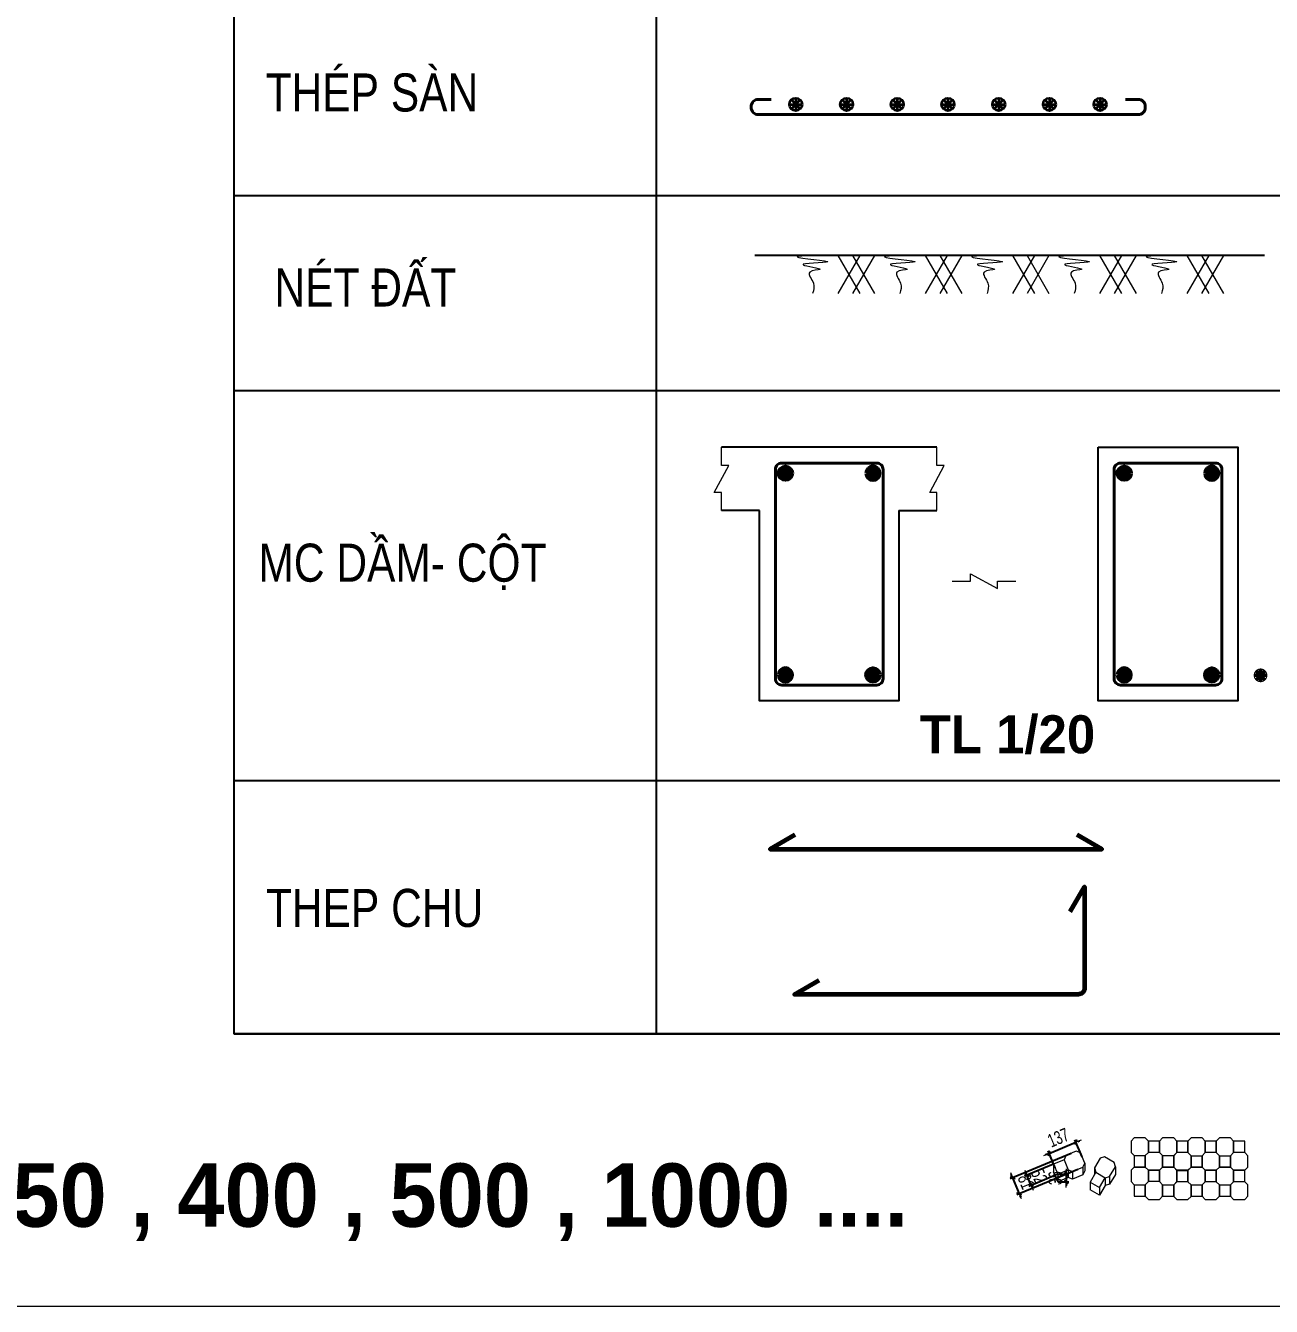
# Model space of a CAD drawing. Extents: x -192823 to 24985, y 78808 to 102574.
# Drawn here: x -178814 to -172979, y 84656 to 90654 of the extents above; entities that cross this region are included whole.
import ezdxf

# ---------------------------------------------------------------- set-up
doc = ezdxf.new("R2010")
doc.units = 0
doc.header["$LTSCALE"] = 5
doc.header["$MEASUREMENT"] = 0
doc.header["$PDMODE"] = 3
doc.header["$PDSIZE"] = -5
doc.layers.get('DEFPOINTS').update_dxf_attribs({"linetype": 'CONTINUOUS', "lineweight": 9})
doc.layers.add('CHI', color=1, linetype='CONTINUOUS')
for name, color, linetype, lineweight in [('EG Net dam2', 6, 'CONTINUOUS', 35), ('EG Net manh', 9, 'CONTINUOUS', 18), ('ISO', 153, 'CONTINUOUS', 15), ('KICHTHUOC', 167, 'CONTINUOUS', 15), ('LC Dim', 8, 'CONTINUOUS', 18), ('LC Khac', 4, 'CONTINUOUS', 9), ('LC Net dam2', 6, 'CONTINUOUS', 40), ('LC Net dam3', 1, 'CONTINUOUS', 60), ('LC Net manh', 239, 'CONTINUOUS', 5), ('LC Net thay', 7, 'CONTINUOUS', 25), ('LC Text2', 7, 'CONTINUOUS', 25), ('Thep', 6, 'CONTINUOUS', 50)]:
    doc.layers.add(name, color=color, linetype=linetype, lineweight=lineweight)
doc.styles.add('HOATBIF', font='hoatbif.shx', dxfattribs={"width": 0.7})
doc.styles.add('LC 1', font='')
doc.styles.add('T2', font='', dxfattribs={"width": 0.8})
doc.styles.get('LC 1').set_extended_font_data('.VnAvantH', bold=True)
doc.styles.get('T2').set_extended_font_data('.VnArialH')
doc.dimstyles.new('1-100(1-25)', dxfattribs={"dimscale": 25, "dimtxt": 2.5, "dimasz": 0.35, "dimexe": 0.5, "dimexo": 0, "dimgap": 0.8, "dimtad": 1, "dimdec": 0, "dimzin": 0, "dimdsep": 46, "dimtxsty": 'HOATBIF', "dimblk1": 'DOT', "dimblk2": 'DOT', "dimsah": 1, "dimcen": -1, "dimdle": 1, "dimclrd": 256, "dimclre": 256, "dimclrt": 4, "dimadec": 3, "dimazin": 2, "dimtfac": 0.333333, "dimtdec": 0, "dimtix": 1, "dimtmove": 2, "dimatfit": 3, "dimldrblk": 'DOT', "dimfxl": 1, "dimtvp": 0.833333, "dimtolj": 1, "dimtzin": 0, "dimarcsym": 0})

# ---------------------------------------------------------------- blocks, each defined once
blk = doc.blocks.new('theptron1')
at = {"layer": 'LC Net dam3'}
for p, q in [((-0.5, 0), (0.5, 0)), ((-0.35, 0.35), (0.35, -0.35)), ((0.35, 0.35), (-0.35, -0.35)), ((0, 0.5), (0, -0.5))]:
    blk.add_line(p, q, dxfattribs=at)
blk.add_circle((0, 0), 0.5, dxfattribs=at)
blk = doc.blocks.new('thep tron 2')
at = {"layer": 'EG Net dam2'}
for p, q in [((-0.5, 0.5), (0.5, 0.5)), ((0.35, 0.85), (-0.35, 0.15)), ((-0.35, 0.85), (0.35, 0.15)), ((0, 1), (0, 0))]:
    blk.add_line(p, q, dxfattribs=at)
blk.add_circle((0, 0.5), 0.5, dxfattribs=at)
blk = doc.blocks.new('mat dat')
at = {"layer": 'EG Net manh'}
for p, q in [((2, 0), (3.73, -3)), ((3.73, 0), (2, -3)), ((3.15, 0), (4.88, -3)), ((4.88, 0), (3.15, -3))]:
    blk.add_line(p, q, dxfattribs=at)
blk.add_spline([(0, 0), (-1.21, -0.12), (1.21, -0.52), (-0.75, -0.75), (0.58, -1.1), (-0.23, -1.33), (0.06, -2.19), (0, -3)], degree=3, dxfattribs=at)
blk = doc.blocks.new('*U38')
at = {"layer": 'Thep'}
for p, q in [((-0.5, 0), (0.5, 0)), ((-0.35, 0.35), (0.35, -0.35)), ((-0.35, -0.35), (0.35, 0.35)), ((0, -0.5), (0, 0.5))]:
    blk.add_line(p, q, dxfattribs=at)
at = {"layer": 'Thep', "const_width": 0.0833}
blk.add_lwpolyline([(0, -0.5, 1), (0, 0.5, 1), (0, -0.5, 1)], format="xyb", dxfattribs=at)
blk = doc.blocks.new('DOT')
at = {"layer": 'KICHTHUOC'}
blk.add_line((-3, 0), (3, 0), dxfattribs=at)
at = {"layer": 'KICHTHUOC', "color": 4}
blk.add_line((-1, -1), (1, 1), dxfattribs=at)
blk.add_lwpolyline([(0.5, 1), (-1, -0.5), (-0.5, -1), (1, 0.5)], close=True, dxfattribs=at)
blk = doc.blocks.new('*D49')
at = {"layer": 'DEFPOINTS', "color": 0, "ltscale": 2, "transparency": 16777216}
for p in [(-173979.7, 85274), (-173979.7, 85238.3), (-173940, 85238.3)]:
    blk.add_point(p, dxfattribs=at)
at = {"layer": 'ISO', "lineweight": -2, "ltscale": 2, "transparency": 16777216}
for p, q in [((-173979.7, 85274), (-173927.5, 85274)), ((-173979.7, 85238.3), (-173927.5, 85238.3)), ((-173940, 85282.7), (-173940, 85291.5)), ((-173940, 85274), (-173940, 85238.3)), ((-173940, 85229.6), (-173940, 85220.8))]:
    blk.add_line(p, q, dxfattribs=at)
at = {"layer": 'ISO', "lineweight": -2, "ltscale": 2, "transparency": 16777216, "xscale": 8.75, "yscale": 8.75, "zscale": 8.75}
for p, rotation in [((-173940, 85274), 270), ((-173940, 85238.3), 90)]:
    blk.add_blockref('DOT', p, dxfattribs=dict(at, rotation=rotation))
at = {"layer": 'ISO', "color": 4, "ltscale": 2, "transparency": 16777216, "insert": (-173991.2, 85256.1), "char_height": 62.5, "attachment_point": 5, "rotation": 90, "style": 'HOATBIF'}
blk.add_mtext('\\A1;36', dxfattribs=at)
blk = doc.blocks.new('*D50')
at = {"layer": 'DEFPOINTS', "color": 0, "ltscale": 2, "transparency": 16777216}
for p in [(-173999.6, 85321.7), (-174124, 85269.8), (-173979.7, 85274)]:
    blk.add_point(p, dxfattribs=at)
at = {"layer": 'ISO', "lineweight": -2, "ltscale": 2, "transparency": 16777216}
for p, q in [((-173999.6, 85321.7), (-174135.5, 85265)), ((-174127.3, 85277.9), (-174130.7, 85286)), ((-174104.1, 85222.1), (-174124, 85269.8)), ((-173979.7, 85274), (-174115.6, 85217.3)), ((-174100.7, 85214), (-174097.4, 85206))]:
    blk.add_line(p, q, dxfattribs=at)
at = {"layer": 'ISO', "lineweight": -2, "ltscale": 2, "transparency": 16777216, "xscale": 8.75, "yscale": 8.75, "zscale": 8.75}
for p, rotation in [((-174124, 85269.8), 292.6200550896897), ((-174104.1, 85222.1), 112.6200550896897)]:
    blk.add_blockref('DOT', p, dxfattribs=dict(at, rotation=rotation))
at = {"layer": 'ISO', "color": 4, "ltscale": 2, "transparency": 16777216, "insert": (-174066.7, 85265.7), "char_height": 62.5, "attachment_point": 5, "rotation": 292.62006, "style": 'HOATBIF'}
blk.add_mtext('\\A1;52', dxfattribs=at)
blk = doc.blocks.new('*D51')
at = {"layer": 'DEFPOINTS', "color": 0, "ltscale": 2, "transparency": 16777216}
for p in [(-173917.6, 85371.9), (-173886.3, 85296.8), (-174160.1, 85182.7)]:
    blk.add_point(p, dxfattribs=at)
at = {"layer": 'ISO', "lineweight": -2, "ltscale": 2, "transparency": 16777216}
for p, q in [((-173917.6, 85371.9), (-174202.9, 85253)), ((-173886.3, 85296.8), (-174171.6, 85177.9)), ((-174194.7, 85265.9), (-174198.1, 85274)), ((-174191.4, 85257.8), (-174160.1, 85182.7)), ((-174156.7, 85174.6), (-174153.3, 85166.6))]:
    blk.add_line(p, q, dxfattribs=at)
at = {"layer": 'ISO', "lineweight": -2, "ltscale": 2, "transparency": 16777216, "xscale": 8.75, "yscale": 8.75, "zscale": 8.75}
for p, rotation in [((-174191.4, 85257.8), 292.6200550896667), ((-174160.1, 85182.7), 112.6200550896666)]:
    blk.add_blockref('DOT', p, dxfattribs=dict(at, rotation=rotation))
at = {"layer": 'ISO', "color": 4, "ltscale": 2, "transparency": 16777216, "insert": (-174128.4, 85240), "char_height": 62.5, "attachment_point": 5, "rotation": 292.62006, "style": 'HOATBIF'}
blk.add_mtext('\\A1;81', dxfattribs=at)
blk = doc.blocks.new('*D52')
at = {"layer": 'DEFPOINTS', "color": 0, "ltscale": 2, "transparency": 16777216}
for p in [(-173894.5, 85424.6), (-173866, 85356.2), (-173992.1, 85303.7)]:
    blk.add_point(p, dxfattribs=at)
at = {"layer": 'ISO', "lineweight": -2, "ltscale": 2, "transparency": 16777216}
for p, q in [((-174020.6, 85372.1), (-173894.5, 85424.6)), ((-173866, 85356.2), (-173899.3, 85436.2)), ((-173886.4, 85428), (-173878.3, 85431.4)), ((-174028.6, 85368.7), (-174036.7, 85365.4)), ((-173992.1, 85303.7), (-174025.4, 85383.6))]:
    blk.add_line(p, q, dxfattribs=at)
at = {"layer": 'ISO', "lineweight": -2, "ltscale": 2, "transparency": 16777216, "xscale": 8.75, "yscale": 8.75, "zscale": 8.75}
for p, rotation in [((-173894.5, 85424.6), 202.6200550896793), ((-174020.6, 85372.1), 22.62005508967921)]:
    blk.add_blockref('DOT', p, dxfattribs=dict(at, rotation=rotation))
at = {"layer": 'ISO', "color": 4, "ltscale": 2, "transparency": 16777216, "insert": (-173977.2, 85445.7), "char_height": 62.5, "attachment_point": 5, "rotation": 22.62006, "style": 'HOATBIF'}
blk.add_mtext('\\A1;137', dxfattribs=at)

msp = doc.modelspace()

# ---------------------------------------------------------------- linework, layer by layer
at = {"layer": 'DEFPOINTS', "ltscale": 0.2, "elevation": 0}
msp.add_lwpolyline([(-192822.7, 102295.5), (-167877.2, 102295.5), (-167877.2, 84655.5), (-192822.7, 84655.5)], close=True, dxfattribs=at)
at = {"layer": 'ISO', "ltscale": 2}
for p, q in [((-173621.6, 85361.6), (-173569.9, 85361.6)), ((-173503.4, 85376.5), (-173555, 85376.5)), ((-173488.5, 85361.6), (-173436.8, 85361.6)), ((-173370.3, 85375.6), (-173422, 85375.6)), ((-173355.5, 85361.2), (-173303.8, 85361.2)), ((-173237.3, 85376), (-173288.9, 85376)), ((-173222.4, 85361.2), (-173170.8, 85361.2)), ((-173104.2, 85376), (-173155.9, 85376)), ((-173999.6, 85321.7), (-173999.6, 85286)), ((-173950.2, 85342.2), (-173930.3, 85294.5)), ((-173930.3, 85294.5), (-173930.3, 85258.9)), ((-173861.6, 85307.1), (-173861.6, 85271.5)), ((-173853.6, 85326.5), (-173853.6, 85290.9)), ((-173807.3, 85304), (-173807.3, 85274.3)), ((-173710.1, 85309.6), (-173710.1, 85273.9)), ((-173979.7, 85238.3), (-173999.6, 85286)), ((-173979.7, 85274), (-173979.7, 85238.3)), ((-173930.3, 85258.9), (-173979.7, 85238.3)), ((-173910.9, 85250.9), (-173930.3, 85258.9)), ((-173910.9, 85286.5), (-173910.9, 85250.9)), ((-173861.6, 85271.5), (-173910.9, 85250.9)), ((-173853.6, 85290.9), (-173861.6, 85271.5)), ((-173828.6, 85237.4), (-173828.6, 85201.8)), ((-173801.8, 85283.7), (-173757.1, 85257.9)), ((-173757.1, 85257.9), (-173757.1, 85222.2)), ((-173710.1, 85273.9), (-173736.8, 85227.7)), ((-173736.8, 85263.3), (-173736.8, 85227.7)), ((-173503.4, 85239.8), (-173555, 85239.8)), ((-173370.3, 85239), (-173422, 85239)), ((-173237.3, 85239.4), (-173288.9, 85239.4)), ((-173104.2, 85239.4), (-173155.9, 85239.4)), ((-173783.8, 85175.9), (-173828.6, 85201.8)), ((-173757.1, 85222.2), (-173783.8, 85175.9)), ((-173783.8, 85211.6), (-173783.8, 85175.9)), ((-173736.8, 85227.7), (-173757.1, 85222.2)), ((-173621.6, 85225), (-173569.9, 85225)), ((-173488.5, 85225), (-173436.8, 85225)), ((-173355.5, 85224.6), (-173303.8, 85224.6)), ((-173222.4, 85224.6), (-173170.8, 85224.6))]:
    msp.add_line(p, q, dxfattribs=at)
at = {"layer": 'ISO', "ltscale": 2, "elevation": 0}
for points in [[(-173636.4, 85429.9), (-173636.4, 85376.5), (-173621.6, 85361.6), (-173621.6, 85308.2), (-173569.9, 85308.2), (-173569.9, 85361.6), (-173555, 85376.5), (-173555, 85429.9), (-173569.9, 85444.8), (-173621.6, 85444.8)], [(-173488.5, 85308.2), (-173488.5, 85361.6), (-173503.4, 85376.5), (-173503.4, 85429.9), (-173555, 85429.9), (-173555, 85376.5), (-173569.9, 85361.6), (-173569.9, 85308.2), (-173555, 85293.3), (-173503.4, 85293.3)], [(-173503.4, 85429.9), (-173503.4, 85376.5), (-173488.5, 85361.6), (-173488.5, 85308.2), (-173436.8, 85308.2), (-173436.8, 85361.6), (-173422, 85376.5), (-173422, 85429.9), (-173436.8, 85444.8), (-173488.5, 85444.8)], [(-173355.5, 85307.3), (-173355.5, 85360.7), (-173370.3, 85375.6), (-173370.3, 85429.9), (-173422, 85429.9), (-173422, 85375.6), (-173436.8, 85360.7), (-173436.8, 85307.3), (-173422, 85292.4), (-173370.3, 85292.4)], [(-173370.3, 85429.5), (-173370.3, 85376), (-173355.5, 85361.2), (-173355.5, 85307.7), (-173303.8, 85307.7), (-173303.8, 85361.2), (-173288.9, 85376), (-173288.9, 85429.5), (-173303.8, 85444.3), (-173355.5, 85444.3)], [(-173222.4, 85307.7), (-173222.4, 85361.2), (-173237.3, 85376), (-173237.3, 85429.5), (-173288.9, 85429.5), (-173288.9, 85376), (-173303.8, 85361.2), (-173303.8, 85307.7), (-173288.9, 85292.9), (-173237.3, 85292.9)], [(-173237.3, 85429.5), (-173237.3, 85376), (-173222.4, 85361.2), (-173222.4, 85307.7), (-173170.8, 85307.7), (-173170.8, 85361.2), (-173155.9, 85376), (-173155.9, 85429.5), (-173170.8, 85444.3), (-173222.4, 85444.3)], [(-173089.4, 85307.7), (-173089.4, 85361.2), (-173104.2, 85376), (-173104.2, 85429.5), (-173155.9, 85429.5), (-173155.9, 85376), (-173170.8, 85361.2), (-173170.8, 85307.7), (-173155.9, 85292.9), (-173104.2, 85292.9)], [(-173892.9, 85382.2), (-173942.2, 85361.6), (-173950.2, 85342.2), (-173999.6, 85321.7), (-173979.7, 85274), (-173930.3, 85294.5), (-173910.9, 85286.5), (-173861.6, 85307.1), (-173853.6, 85326.5), (-173873.5, 85374.2)], [(-173780.6, 85350.3), (-173807.3, 85304), (-173801.8, 85283.7), (-173828.6, 85237.4), (-173783.8, 85211.6), (-173757.1, 85257.9), (-173736.8, 85263.3), (-173710.1, 85309.6), (-173715.5, 85329.9), (-173760.3, 85355.7)], [(-173636.4, 85293.3), (-173636.4, 85239.8), (-173621.6, 85225), (-173621.6, 85171.5), (-173569.9, 85171.5), (-173569.9, 85225), (-173555, 85239.8), (-173555, 85293.3), (-173569.9, 85308.2), (-173621.6, 85308.2)], [(-173503.4, 85293.3), (-173503.4, 85239.8), (-173488.5, 85225), (-173488.5, 85171.5), (-173436.8, 85171.5), (-173436.8, 85225), (-173422, 85239.8), (-173422, 85293.3), (-173436.8, 85308.2), (-173488.5, 85308.2)], [(-173370.3, 85292.9), (-173370.3, 85239.4), (-173355.5, 85224.6), (-173355.5, 85171.1), (-173303.8, 85171.1), (-173303.8, 85224.6), (-173288.9, 85239.4), (-173288.9, 85292.9), (-173303.8, 85307.7), (-173355.5, 85307.7)], [(-173237.3, 85292.9), (-173237.3, 85239.4), (-173222.4, 85224.6), (-173222.4, 85171.1), (-173170.8, 85171.1), (-173170.8, 85224.6), (-173155.9, 85239.4), (-173155.9, 85292.9), (-173170.8, 85307.7), (-173222.4, 85307.7)], [(-173488.5, 85171.5), (-173488.5, 85225), (-173503.4, 85239.8), (-173503.4, 85293.3), (-173555, 85293.3), (-173555, 85239.8), (-173569.9, 85225), (-173569.9, 85171.5), (-173555, 85156.7), (-173503.4, 85156.7)], [(-173355.5, 85170.7), (-173355.5, 85224.1), (-173370.3, 85239), (-173370.3, 85293.3), (-173422, 85293.3), (-173422, 85239), (-173436.8, 85224.1), (-173436.8, 85170.7), (-173422, 85155.8), (-173370.3, 85155.8)], [(-173222.4, 85171.1), (-173222.4, 85224.6), (-173237.3, 85239.4), (-173237.3, 85292.9), (-173288.9, 85292.9), (-173288.9, 85239.4), (-173303.8, 85224.6), (-173303.8, 85171.1), (-173288.9, 85156.3), (-173237.3, 85156.3)], [(-173089.4, 85171.1), (-173089.4, 85224.6), (-173104.2, 85239.4), (-173104.2, 85292.9), (-173155.9, 85292.9), (-173155.9, 85239.4), (-173170.8, 85224.6), (-173170.8, 85171.1), (-173155.9, 85156.3), (-173104.2, 85156.3)]]:
    msp.add_lwpolyline(points, close=True, dxfattribs=at)
at = {"layer": 'LC Net dam2', "elevation": 0}
msp.add_lwpolyline([(-173662.8, 90308.4), (-173603.4, 90308.4, -0.414214), (-173569.6, 90274.6), (-173569.6, 90270.8, -0.414214), (-173603.4, 90237.1), (-174492.6, 90237.1), (-175381.9, 90237.1, -0.414214), (-175415.7, 90270.8), (-175415.7, 90274.6, -0.414214), (-175381.9, 90308.4), (-175322.5, 90308.4)], format="xyb", dxfattribs=at)
for points in [[(-175302.6, 87595.1), (-175302.6, 88575.1, -0.414214), (-175272.9, 88604.8), (-174827.5, 88604.8, -0.414214), (-174797.8, 88575.1), (-174797.8, 87595.1, -0.414214), (-174827.5, 87565.4), (-175272.9, 87565.4, -0.414214)], [(-173715.5, 87595.1), (-173715.5, 88575.1, -0.414214), (-173685.8, 88604.8), (-173240.4, 88604.8, -0.414214), (-173210.7, 88575.1), (-173210.7, 87595.1, -0.414214), (-173240.4, 87565.4), (-173685.8, 87565.4, -0.414214)]]:
    msp.add_lwpolyline(points, format="xyb", close=True, dxfattribs=at)
at = {"layer": 'LC Net dam3', "ltscale": 5, "elevation": 0}
msp.add_lwpolyline([(-175211.1, 86864.2), (-175326.8, 86797.4), (-173773.7, 86797.4), (-173889.4, 86864.2)], dxfattribs=at)
at = {"layer": 'LC Net dam3', "elevation": 0}
msp.add_lwpolyline([(-173921.1, 86504.8), (-173854.2, 86620.6), (-173854.2, 86146.3, -0.414214), (-173883.9, 86116.6), (-175212.9, 86116.6), (-175097.2, 86183.5)], format="xyb", dxfattribs=at)
at = {"layer": 'LC Net manh', "elevation": 0}
for points in [[(-175555.1, 88382.1), (-175555.1, 88467.2), (-175589.3, 88467.2), (-175520.9, 88594), (-175555.1, 88594), (-175555.1, 88679.1)], [(-174545.4, 88382.1), (-174545.4, 88467.2), (-174579.6, 88467.2), (-174511.2, 88594), (-174545.4, 88594), (-174545.4, 88679.1)], [(-174473.8, 88052), (-174388.8, 88052), (-174388.8, 88086.2), (-174261.9, 88017.8), (-174261.9, 88052), (-174176.9, 88052)]]:
    msp.add_lwpolyline(points, dxfattribs=at)
at = {"layer": 'LC Net thay'}
for p, q in [((-175860.2, 100938.6), (-175860.2, 85931.6)), ((-177837.7, 89858.5), (-170652.9, 89858.5)), ((-173010.8, 89577.6), (-175398.5, 89577.6)), ((-177837.7, 88945.2), (-170652.9, 88945.2)), ((-174545.4, 88679.1), (-175555.1, 88679.1)), ((-175376.9, 88382.1), (-175555.1, 88382.1)), ((-174723.6, 88382.1), (-174545.4, 88382.1)), ((-177837.7, 87118.6), (-170652.9, 87118.6)), ((-177837.7, 85931.6), (-170652.9, 85931.6))]:
    msp.add_line(p, q, dxfattribs=at)
at = {"layer": 'LC Net thay', "elevation": 0}
for points in [[(-177837.7, 100938.6), (-170652.9, 100938.6), (-170652.9, 85931.6), (-177837.7, 85931.6)], [(-173789.8, 88679.1), (-173136.4, 88679.1), (-173136.4, 87491.2), (-173789.8, 87491.2)]]:
    msp.add_lwpolyline(points, close=True, dxfattribs=at)
msp.add_lwpolyline([(-174723.6, 88382.1), (-174723.6, 87491.2), (-175376.9, 87491.2), (-175376.9, 88382.1)], dxfattribs=at)

# ---------------------------------------------------------------- block references
at = {"layer": 'CHI', "xscale": 59.3939378536651, "yscale": 59.3939378536651, "zscale": 59.3939378536651}
msp.add_blockref('*U38', (-173030, 87610.9), dxfattribs=at)
at = {"layer": 'LC Dim'}
for p, xscale, yscale, zscale in [((-175255.1, 88557.3), 59.39393785376129, 59.39393785376129, 59.39393785376129), ((-174845.3, 88557.3), -59.39393785376129, 59.3939378537135, 59.39393785367928), ((-173668, 88557.3), 59.39393785376129, 59.39393785376129, 59.39393785376129), ((-173258.2, 88557.3), -59.39393785376129, 59.3939378537135, 59.39393785367928)]:
    msp.add_blockref('theptron1', p, dxfattribs=dict(at, xscale=xscale, yscale=yscale, zscale=zscale))
at = {"layer": 'LC Dim', "rotation": 180}
for p, xscale, yscale, zscale in [((-175255.1, 87613), -59.39393785376129, 59.3939378537135, 59.39393785367928), ((-174845.3, 87613), 59.39393785376129, 59.39393785376129, 59.39393785376129), ((-173668, 87613), -59.39393785376129, 59.3939378537135, 59.39393785367928), ((-173258.2, 87613), 59.39393785376129, 59.39393785376129, 59.39393785376129)]:
    msp.add_blockref('theptron1', p, dxfattribs=dict(at, xscale=xscale, yscale=yscale, zscale=zscale))
at = {"layer": 'LC Khac', "xscale": 59.39393785376129, "yscale": 59.39393785376129, "zscale": 59.39393785376129}
for p in [(-175127.9, 89577.6), (-174719.4, 89577.6), (-174310.9, 89577.6), (-173902.4, 89577.6), (-173493.9, 89577.6)]:
    msp.add_blockref('mat dat', p, dxfattribs=at)
at = {"layer": 'LC Net dam2', "xscale": 59.39393785376129, "yscale": 59.39393785376129, "zscale": 59.39393785376129}
for p in [(-175206.7, 90254.9), (-174969.1, 90254.9), (-174731.6, 90254.9), (-174494, 90254.9), (-174256.4, 90254.9), (-174018.8, 90254.9), (-173781.3, 90254.9)]:
    msp.add_blockref('thep tron 2', p, dxfattribs=at)

# ---------------------------------------------------------------- texts
at = {"layer": 'LC Text2', "style": 'T2', "width": 0.8}
for s, height, p in [('thÐp sµn', 178.18, (-177690, 90251.5)), ('nÐt ®Êt', 178.18, (-177648.6, 89338.2)), ('mc dÇm- cét', 178.182, (-177723.7, 88049.4)), ('thep chu', 178.18, (-177688.6, 86432.5))]:
    msp.add_text(s, height=height, dxfattribs=at).set_placement(p)
at = {"layer": 'LC Text2', "lineweight": -2, "style": 'LC 1'}
for s, height, p in [('tl 1/20', 178.18, (-174625.7, 87245.7)), ('tØ lÖ b¶n vÏ : 5 , 10 ,  20 , 25 , 40 , 50 ,  100 ,  150 ,  175 , 200 ,  250 , 400 , 500 , 1000 ....', 296.97, (-190972.7, 85028.1))]:
    msp.add_text(s, height=height, dxfattribs=at).set_placement(p)

# ---------------------------------------------------------------- dimensions: what is measured, and where the dimension line sits
at = {"layer": 'ISO', "ltscale": 2}
for p1, p2, distance, picture, middle in [((-173992.1, 85303.7), (-173866, 85356.2), 74.1, '*D52', (-173977.2, 85445.7)), ((-173917.6, 85371.9), (-173886.3, 85296.8), -296.6, '*D51', (-174128.4, 85240)), ((-173979.7, 85274), (-173999.6, 85321.7), 134.8, '*D50', (-174066.7, 85265.7))]:
    dim = msp.add_aligned_dim(p1=p1, p2=p2, distance=distance, dimstyle='1-100(1-25)', dxfattribs=at)
    dim.commit()
    dim.dimension.update_dxf_attribs({"geometry": picture, "text_midpoint": middle})
dim = msp.add_linear_dim(base=(-173940, 85238.3), p1=(-173979.7, 85274), p2=(-173979.7, 85238.3), angle=90, dimstyle='1-100(1-25)', dxfattribs=at)
dim.commit()
dim.dimension.update_dxf_attribs({"geometry": '*D49', "text_midpoint": (-173991.2, 85256.1)})

doc.saveas('drawing.dxf')
